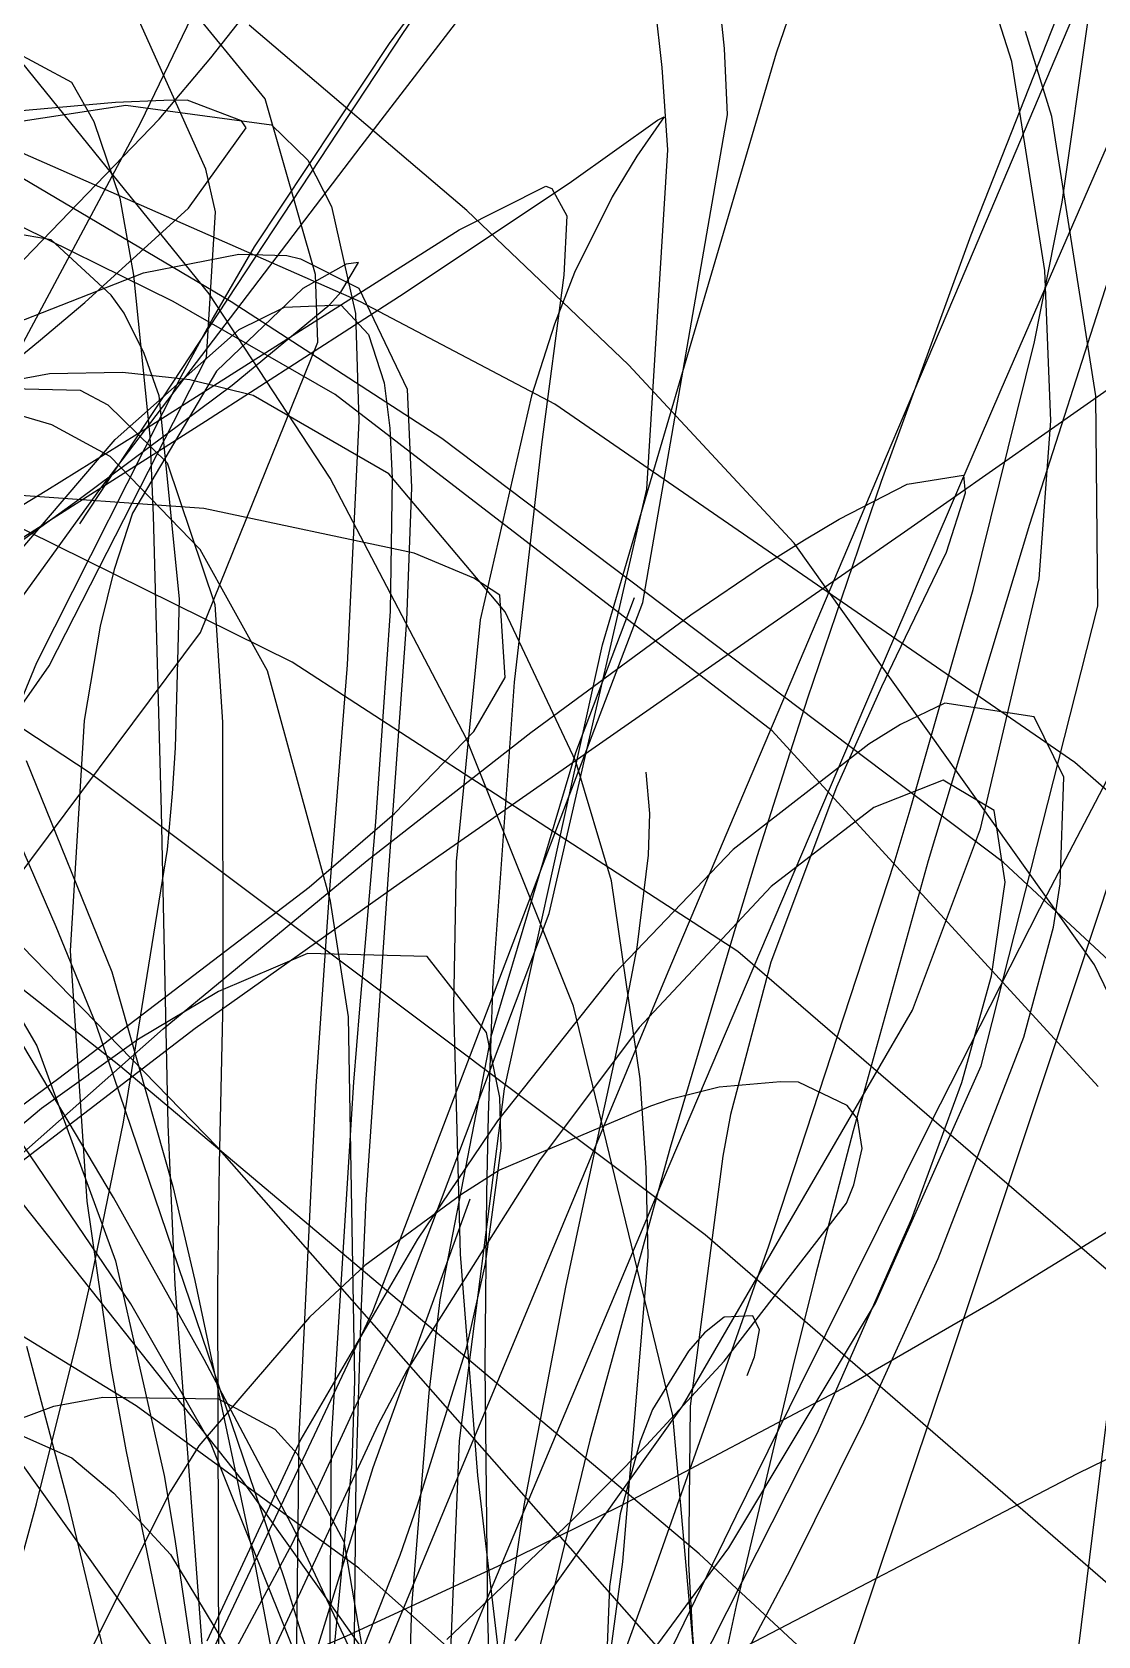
# Model space of a CAD drawing. Header units: metres. Extents: x -307 to 280, y -97 to 158.
# Drawn here: x 0.93 to 8.62, y 42.98 to 54.55 of the extents above; entities that cross this region are included whole.
import ezdxf

# ---------------------------------------------------------------- set-up
doc = ezdxf.new("R2010")
doc.units = ezdxf.units.M

msp = doc.modelspace()

# ---------------------------------------------------------------- linework, layer by layer
for p, q in [((6.3, 54.403, -1374.275), (7.651, 58.406, -1376.93)), ((3.303, 53.73, -1388.016), (6.776, 58.255, -1391.243)), ((3.603, 54.543, -1387.345), (4.794, 56.301, -1388.532)), ((7.997, 54.339, -1379.664), (7.458, 56.043, -1377.24)), ((2.217, 54.366, -1301.439), (3.007, 55.372, -1300.152)), ((1.712, 53.899, -1302.036), (2.318, 55.156, -1301.118)), ((8.493, 55.099, -1346.163), (7.701, 53.086, -1345.354)), ((3.918, 55.034, -1345.424), (3.504, 54.47, -1345.254)), ((7.874, 53.331, -1354.566), (8.59, 55.024, -1353.226)), ((2.609, 54.07, -1293.053), (1.923, 54.91, -1292.412)), ((5.923, 54.434, -1290.942), (5.878, 54.876, -1290.465)), ((2.363, 52.605, -1359.154), (-1.353, 54.806, -1358.369)), ((2.182, 53.562, -1294.41), (1.637, 54.773, -1293.042)), ((5.473, 54.296, -1376.939), (5.424, 54.749, -1376.641)), ((2.206, 52.664, -1347.602), (0.614, 54.629, -1346.476)), ((8.359, 53.324, -1352.339), (8.55, 54.657, -1351.476)), ((1.271, 51.004, -1384.498), (3.603, 54.543, -1387.345)), ((4.065, 53.266, -1358.64), (2.494, 54.603, -1356.662)), ((8.285, 53.942, -1379.776), (8.096, 54.557, -1378.934)), ((0.764, 54.432, -1338.843), (1.212, 54.19, -1339.625)), ((3.504, 54.47, -1345.254), (2.53, 53.003, -1344.897)), ((5.043, 50.131, -1370.986), (6.3, 54.403, -1374.275)), ((5.946, 53.956, -1291.443), (5.923, 54.434, -1290.942)), ((3.297, 52.605, -1357.121), (-0.686, 54.356, -1356.178)), ((1.844, 53.923, -1302.005), (2.217, 54.366, -1301.439)), ((5.515, 53.703, -1377.284), (5.473, 54.296, -1376.939)), ((8.236, 52.831, -1381.384), (7.997, 54.339, -1379.664)), ((1.212, 54.19, -1339.625), (1.374, 53.907, -1340.051)), ((1.879, 54.058, -1285.241), (1.529, 54.043, -1284.685)), ((2.047, 54.06, -1285.588), (1.879, 54.058, -1285.241)), ((2.438, 53.911, -1287.804), (2.047, 54.06, -1285.588)), ((2.973, 52.803, -1294.611), (2.609, 54.07, -1293.053)), ((0.722, 53.891, -1301.984), (1.603, 54.025, -1301.737)), ((1.529, 54.043, -1284.685), (0.797, 53.978, -1283.978)), ((1.603, 54.025, -1301.737), (2.656, 53.882, -1302.237)), ((5.489, 53.941, -1298.138), (5.291, 53.656, -1300.041)), ((5.335, 50.437, -1294.535), (5.946, 53.956, -1291.443)), ((5.44, 53.917, -1297.648), (5.489, 53.941, -1298.138)), ((7.921, 51.973, -1356.727), (8.817, 54.035, -1355.178)), ((8.602, 51.928, -1382.024), (8.285, 53.942, -1379.776)), ((-0.374, 51.624, -1304.858), (1.844, 53.923, -1302.005)), ((0.285, 51.231, -1303.797), (1.712, 53.899, -1302.036)), ((1.374, 53.907, -1340.051), (1.56, 53.354, -1340.696)), ((2.056, 53.281, -1291.7), (2.473, 53.862, -1288.316)), ((2.473, 53.862, -1288.316), (2.438, 53.911, -1287.804)), ((2.656, 53.882, -1302.237), (2.916, 53.627, -1302.946)), ((4.819, 53.473, -1297.995), (5.44, 53.917, -1297.648)), ((1.416, 51.251, -1385.949), (3.303, 53.73, -1388.016)), ((5.364, 51.255, -1378.086), (5.515, 53.703, -1377.284)), ((1.946, 52.608, -1348.555), (-0.158, 53.645, -1347.586)), ((2.916, 53.627, -1302.946), (3.088, 53.293, -1303.852)), ((5.291, 53.656, -1300.041), (5.113, 53.363, -1301.291)), ((2.252, 53.256, -1294.808), (2.182, 53.562, -1294.41)), ((3.613, 52.668, -1299.399), (4.819, 53.473, -1297.995)), ((1.56, 53.354, -1340.696), (1.66, 52.798, -1341.211)), ((4.008, 53.126, -1300.502), (4.635, 53.44, -1301.693)), ((4.635, 53.44, -1301.693), (4.678, 53.424, -1302.069)), ((4.678, 53.424, -1302.069), (4.787, 53.227, -1303.959)), ((5.113, 53.363, -1301.291), (4.842, 52.817, -1303.332)), ((1.308, 52.602, -1294.435), (2.056, 53.281, -1291.7)), ((2.186, 52.204, -1296.356), (2.252, 53.256, -1294.808)), ((3.088, 53.293, -1303.852), (3.261, 52.521, -1305.876)), ((5.232, 52.151, -1360.177), (4.065, 53.266, -1358.64)), ((7.627, 52.748, -1354.983), (7.874, 53.331, -1354.566)), ((8.161, 52.318, -1352.944), (8.359, 53.324, -1352.339)), ((1.066, 53.052, -1341.426), (0.583, 53.136, -1341.266)), ((3.062, 52.525, -1300.495), (4.008, 53.126, -1300.502)), ((4.787, 53.227, -1303.959), (4.764, 52.799, -1306.084)), ((1.499, 52.654, -1341.738), (1.066, 53.052, -1341.426)), ((7.701, 53.086, -1345.354), (7.054, 51.309, -1344.971)), ((1.732, 52.814, -1302.518), (2.419, 52.949, -1302.302)), ((2.53, 53.003, -1344.897), (2.235, 52.493, -1344.807)), ((2.419, 52.949, -1302.302), (2.766, 52.939, -1302.406)), ((2.766, 52.939, -1302.406), (2.863, 52.916, -1302.493)), ((2.863, 52.916, -1302.493), (3.285, 52.705, -1303.156)), ((3.156, 52.675, -1300.982), (3.282, 52.89, -1300.659)), ((3.282, 52.89, -1300.659), (3.193, 52.877, -1300.896)), ((0.068, 52.162, -1303.841), (1.732, 52.814, -1302.518)), ((1.66, 52.798, -1341.211), (1.776, 51.637, -1342.121)), ((3.193, 52.877, -1300.896), (2.88, 52.703, -1301.914)), ((2.99, 52.315, -1295.297), (2.973, 52.803, -1294.611)), ((4.764, 52.799, -1306.084), (4.603, 51.576, -1310.473)), ((4.842, 52.817, -1303.332), (4.698, 52.445, -1304.572)), ((8.279, 51.746, -1382.392), (8.236, 52.831, -1381.384)), ((2.178, 51.745, -1301.141), (3.613, 52.668, -1299.399)), ((3.079, 51.333, -1348.283), (2.206, 52.664, -1347.602)), ((2.88, 52.703, -1301.914), (2.257, 52.105, -1304.572)), ((3.075, 52.587, -1301.172), (3.156, 52.675, -1300.982)), ((3.285, 52.705, -1303.156), (3.633, 51.975, -1305.168)), ((7.339, 52.07, -1355.44), (7.627, 52.748, -1354.983)), ((8.69, 52.76, -1347.131), (8.125, 50.999, -1346.576)), ((0.974, 52.319, -1295.43), (1.308, 52.602, -1294.435)), ((1.592, 52.523, -1341.83), (1.499, 52.654, -1341.738)), ((3.115, 51.938, -1349.131), (1.946, 52.608, -1348.555)), ((3.884, 51.62, -1359.451), (2.363, 52.605, -1359.154)), ((2.37, 52.004, -1302.544), (3.075, 52.587, -1301.172)), ((2.421, 52.407, -1337.499), (2.749, 52.567, -1337.685)), ((2.749, 52.567, -1337.685), (3.156, 52.585, -1338.086)), ((3.156, 52.585, -1338.086), (3.355, 52.371, -1338.479)), ((4.7, 51.867, -1357.448), (3.297, 52.605, -1357.121)), ((7.223, 50.947, -1389.549), (9.499, 52.543, -1391.357)), ((1.737, 52.234, -1342.018), (1.592, 52.523, -1341.83)), ((1.791, 51.719, -1301.246), (3.062, 52.525, -1300.495)), ((2.235, 52.493, -1344.807), (2, 52.065, -1344.74)), ((3.261, 52.521, -1305.876), (3.284, 51.748, -1307.814)), ((4.698, 52.445, -1304.572), (4.532, 51.928, -1306.184)), ((-1.239, 50.508, -1300.118), (0.974, 52.319, -1295.43)), ((1.526, 51.613, -1337.354), (2.421, 52.407, -1337.499)), ((2.143, 50.219, -1298.591), (2.99, 52.315, -1295.297)), ((3.355, 52.371, -1338.479), (3.468, 52.021, -1338.893)), ((7.717, 50.529, -1353.943), (8.161, 52.318, -1352.944)), ((1.34, 49.21, -1360.063), (-3.242, 52.215, -1358.622)), ((2.804, 50.006, -1358.08), (-1.676, 52.221, -1356.975)), ((1.05, 49.979, -1299.907), (2.186, 52.204, -1296.356)), ((1.844, 51.928, -1342.207), (1.737, 52.234, -1342.018)), ((1.053, 52.086, -1338.701), (-0.468, 51.804, -1338.13)), ((1.58, 52.095, -1338.948), (1.053, 52.086, -1338.701)), ((2.065, 52.042, -1339.211), (1.58, 52.095, -1338.948)), ((2.257, 52.105, -1304.572), (1.651, 51.08, -1308.458)), ((6.426, 50.864, -1361.834), (5.232, 52.151, -1360.177)), ((0.231, 51.994, -1303.086), (1.274, 51.968, -1303.197)), ((2, 52.065, -1344.74), (0.96, 50.002, -1344.48)), ((1.274, 51.968, -1303.197), (1.474, 51.862, -1303.468)), ((1.276, 51.19, -1304.369), (2.37, 52.004, -1302.544)), ((2.523, 51.931, -1339.495), (2.065, 52.042, -1339.211)), ((3.468, 52.021, -1338.893), (3.509, 51.695, -1339.206)), ((3.633, 51.975, -1305.168), (3.666, 51.267, -1306.97)), ((6.936, 49.687, -1358.143), (7.921, 51.973, -1356.727)), ((7.093, 51.491, -1355.811), (7.339, 52.07, -1355.44)), ((1.07, 51.719, -1340.23), (0.519, 51.88, -1339.925)), ((1.474, 51.862, -1303.468), (1.903, 51.445, -1304.52)), ((1.99, 50.463, -1343.049), (1.844, 51.928, -1342.207)), ((3.502, 51.365, -1340.305), (2.523, 51.931, -1339.495)), ((6.268, 49.51, -1350.903), (3.115, 51.938, -1349.131)), ((4.532, 51.928, -1306.184), (4.161, 50.312, -1310.732)), ((8.451, 49.282, -1358.312), (4.7, 51.867, -1357.448)), ((8.617, 50.409, -1383.334), (8.602, 51.928, -1382.024)), ((0.867, 50.909, -1302.696), (2.178, 51.745, -1301.141)), ((3.284, 51.748, -1307.814), (3.202, 49.986, -1312.003)), ((8.195, 50.607, -1383.22), (8.279, 51.746, -1382.392)), ((1.034, 51.248, -1301.828), (1.791, 51.719, -1301.246)), ((1.491, 51.489, -1340.519), (1.07, 51.719, -1340.23)), ((1.776, 51.637, -1342.121), (1.802, 51.065, -1342.503)), ((3.509, 51.695, -1339.206), (3.525, 51.333, -1339.517)), ((7.937, 48.561, -1360.112), (3.884, 51.62, -1359.451)), ((0.103, 49.947, -1337.585), (1.526, 51.613, -1337.354)), ((4.603, 51.576, -1310.473), (4.405, 49.862, -1315.078)), ((2.14, 50.818, -1341.135), (1.491, 51.489, -1340.519)), ((1.903, 51.445, -1304.52), (2.246, 50.422, -1307.037)), ((6.873, 50.972, -1356.13), (7.093, 51.491, -1355.811)), ((4.061, 49.453, -1349.135), (3.079, 51.333, -1348.283)), ((4.341, 50.368, -1341.339), (3.502, 51.365, -1340.305)), ((3.525, 51.333, -1339.517), (3.512, 50.373, -1340.257)), ((7.054, 51.309, -1344.971), (6.523, 49.745, -1344.784)), ((6.752, 51.037, -1302.597), (7.241, 51.289, -1302.54)), ((7.241, 51.289, -1302.54), (7.648, 51.354, -1303.216)), ((7.648, 51.354, -1303.216), (7.659, 51.225, -1303.904)), ((-0.763, 50.153, -1303.424), (1.034, 51.248, -1301.828)), ((-0.57, 48.509, -1383.364), (1.416, 51.251, -1385.949)), ((2.167, 51.114, -1290.459), (0.303, 51.247, -1291.208)), ((0.646, 50.733, -1305.341), (1.276, 51.19, -1304.369)), ((3.666, 51.267, -1306.97), (3.629, 50.307, -1309.29)), ((4.658, 48.193, -1378.05), (5.364, 51.255, -1378.086)), ((7.659, 51.225, -1303.904), (7.523, 50.798, -1305.724)), ((1.651, 51.08, -1308.458), (1.519, 50.674, -1309.819)), ((1.802, 51.065, -1342.503), (1.859, 48.931, -1343.789)), ((3.685, 50.792, -1291.168), (2.167, 51.114, -1290.459)), ((6.5, 50.888, -1302.717), (6.752, 51.037, -1302.597)), ((5.995, 48.901, -1357.284), (6.873, 50.972, -1356.13)), ((6.094, 50.164, -1388.526), (7.223, 50.947, -1389.549)), ((8.125, 50.999, -1346.576), (7.393, 48.573, -1346.079)), ((2.627, 49.942, -1341.806), (2.14, 50.818, -1341.135)), ((6.212, 50.707, -1302.904), (6.5, 50.888, -1302.717)), ((8.594, 47.821, -1365.296), (6.426, 50.864, -1361.834)), ((4.116, 50.611, -1291.807), (3.685, 50.792, -1291.168)), ((5.681, 50.347, -1303.343), (6.212, 50.707, -1302.904)), ((7.523, 50.798, -1305.724), (7.163, 50.05, -1308.472)), ((1.519, 50.674, -1309.819), (1.419, 50.265, -1311.121)), ((4.303, 50.488, -1292.276), (4.116, 50.611, -1291.807)), ((7.77, 48.804, -1383.996), (8.195, 50.607, -1383.22)), ((1.962, 49.387, -1343.651), (1.99, 50.463, -1343.049)), ((4.341, 49.895, -1294.531), (4.303, 50.488, -1292.276)), ((5.271, 50.47, -1312.212), (4.849, 49.351, -1315.047)), ((7.264, 48.94, -1354.786), (7.717, 50.529, -1353.943)), ((8.2, 48.229, -1356.674), (9.376, 50.483, -1354.944)), ((2.246, 50.422, -1307.037), (2.302, 49.573, -1309.042)), ((3.386, 45.322, -1298.085), (5.335, 50.437, -1294.535)), ((3.512, 50.373, -1340.257), (3.405, 48.853, -1341.274)), ((4.851, 49.29, -1342.295), (4.341, 50.368, -1341.339)), ((4.527, 49.499, -1304.491), (5.681, 50.347, -1303.343)), ((7.776, 47.092, -1384.635), (8.617, 50.409, -1383.334)), ((1.419, 50.265, -1311.121), (1.304, 49.585, -1313.17)), ((3.629, 50.307, -1309.29), (3.496, 48.474, -1313.437)), ((4.161, 50.312, -1310.732), (3.988, 48.567, -1314.923)), ((0.459, 47.967, -1302.181), (2.143, 50.219, -1298.591)), ((3.575, 48.409, -1385.774), (6.094, 50.164, -1388.526)), ((4.336, 46.928, -1368.115), (5.043, 50.131, -1370.986)), ((0.96, 50.002, -1344.48), (0.266, 48.32, -1344.367)), ((6.019, 47.917, -1358.826), (2.804, 50.006, -1358.08)), ((7.163, 50.05, -1308.472), (7.057, 49.828, -1309.23)), ((0.473, 49.154, -1301.232), (1.05, 49.979, -1299.907)), ((3.08, 48.281, -1342.918), (2.627, 49.942, -1341.806)), ((3.202, 49.986, -1312.003), (3.069, 48.304, -1315.691)), ((4.114, 49.506, -1295.915), (4.341, 49.895, -1294.531)), ((4.405, 49.862, -1315.078), (4.251, 47.706, -1319.807)), ((7.057, 49.828, -1309.23), (6.731, 49.103, -1311.645)), ((5.484, 46.276, -1359.933), (6.936, 49.687, -1358.143)), ((6.523, 49.745, -1344.784), (6.376, 49.289, -1344.754)), ((7.514, 49.709, -1341.02), (7.193, 49.555, -1341.338)), ((8.159, 49.611, -1340.268), (7.514, 49.709, -1341.02)), ((1.304, 49.585, -1313.17), (1.201, 47.923, -1317.752)), ((2.302, 49.573, -1309.042), (2.303, 47.571, -1313.541)), ((7.193, 49.555, -1341.338), (6.966, 49.413, -1341.558)), ((8.371, 49.177, -1339.892), (8.159, 49.611, -1340.268)), ((3.345, 48.575, -1305.771), (4.527, 49.499, -1304.491)), ((3.543, 48.913, -1297.832), (4.114, 49.506, -1295.915)), ((4.833, 47.524, -1349.895), (4.061, 49.453, -1349.135)), ((8.62, 46.943, -1352.469), (6.268, 49.51, -1350.903)), ((1.94, 49.057, -1343.835), (1.962, 49.387, -1343.651)), ((4.849, 49.351, -1315.047), (4.237, 47.302, -1319.945)), ((6.966, 49.413, -1341.558), (5.986, 48.654, -1342.494)), ((1.1, 48.095, -1339.207), (0.589, 49.277, -1339.387)), ((0.884, 49.295, -1348.194), (1.503, 47.771, -1349.529)), ((5.783, 45.874, -1361.316), (1.34, 49.21, -1360.063)), ((5.109, 48.428, -1343.004), (4.851, 49.29, -1342.295)), ((5.357, 49.213, -1304.956), (5.383, 48.914, -1305.679)), ((6.376, 49.289, -1344.754), (6.16, 48.608, -1344.723)), ((10.701, 47.308, -1358.828), (8.451, 49.282, -1358.312)), ((2.263, 46.509, -1366.248), (-0.236, 49.075, -1366.372)), ((1.514, 46.143, -1367.172), (-0.231, 49.079, -1365.978)), ((6.731, 49.103, -1311.645), (6.258, 47.842, -1315.602)), ((7.501, 49.154, -1339.658), (7, 48.957, -1340.348)), ((7.87, 48.936, -1338.974), (7.501, 49.154, -1339.658)), ((8.346, 48.405, -1339.664), (8.371, 49.177, -1339.892)), ((1.904, 48.653, -1344.059), (1.94, 49.057, -1343.835)), ((7, 48.957, -1340.348), (6.26, 48.386, -1341.268)), ((1.859, 48.931, -1343.789), (1.907, 46.669, -1344.95)), ((2.927, 48.382, -1299.391), (3.543, 48.913, -1297.832)), ((3.405, 48.853, -1341.274), (3.289, 47.504, -1342.083)), ((5.383, 48.914, -1305.679), (5.372, 48.614, -1306.415)), ((5.518, 47.772, -1357.872), (5.995, 48.901, -1357.284)), ((7.149, 48.555, -1354.987), (7.264, 48.94, -1354.786)), ((7.948, 48.418, -1338.579), (7.87, 48.936, -1338.974)), ((7.28, 47.495, -1384.213), (7.77, 48.804, -1383.996)), ((1.588, 46.687, -1345.149), (1.904, 48.653, -1344.059)), ((5.986, 48.654, -1342.494), (5.127, 47.757, -1343.316)), ((5.372, 48.614, -1306.415), (5.29, 47.946, -1308.077)), ((6.16, 48.608, -1344.723), (6.007, 48.108, -1344.71)), ((1.872, 47.36, -1307.434), (3.345, 48.575, -1305.771)), ((3.988, 48.567, -1314.923), (3.968, 47.523, -1317.151)), ((6.244, 45.793, -1356.375), (7.149, 48.555, -1354.987)), ((7.393, 48.573, -1346.079), (6.851, 46.623, -1345.855)), ((11.917, 44.851, -1360.55), (7.937, 48.561, -1360.112)), ((8.453, 47.68, -1345.875), (8.731, 48.514, -1344.798)), ((1.566, 47.087, -1368.272), (-0.206, 48.484, -1367.89)), ((1.121, 47.005, -1302.799), (2.927, 48.382, -1299.391)), ((2.105, 47.365, -1383.913), (3.575, 48.409, -1385.774)), ((3.496, 48.474, -1313.437), (3.335, 46.128, -1318.288)), ((5.314, 46.998, -1344.109), (5.109, 48.428, -1343.004)), ((6.26, 48.386, -1341.268), (5.308, 47.369, -1342.406)), ((7.849, 47.742, -1338.367), (7.948, 48.418, -1338.579)), ((8.297, 48.094, -1339.615), (8.346, 48.405, -1339.664)), ((3.069, 48.304, -1315.691), (2.974, 46.946, -1318.47)), ((3.211, 47.446, -1343.448), (3.08, 48.281, -1342.918)), ((0.374, 48.229, -1341.634), (0.961, 47.238, -1342.279)), ((3.569, 45.301, -1377.11), (4.658, 48.193, -1378.05)), ((7.411, 46.678, -1357.728), (8.2, 48.229, -1356.674)), ((1.389, 47.39, -1339.094), (1.1, 48.095, -1339.207)), ((6.007, 48.108, -1344.71), (5.531, 46.504, -1344.711)), ((8.084, 47.299, -1339.584), (8.297, 48.094, -1339.615)), ((2.446, 44.101, -1367.238), (-0.621, 47.962, -1364.84)), ((1.201, 47.923, -1317.752), (1.322, 46.116, -1322.075)), ((5.29, 47.946, -1308.077), (5.177, 47.358, -1309.556)), ((9.388, 45.012, -1359.551), (6.019, 47.917, -1358.826)), ((1.641, 45.375, -1351.18), (-0.043, 47.852, -1350.375)), ((2.915, 47.903, -1343.147), (2.272, 47.629, -1343.304)), ((3.777, 47.883, -1343.132), (2.915, 47.903, -1343.147)), ((4.206, 47.334, -1343.405), (3.777, 47.883, -1343.132)), ((6.258, 47.842, -1315.602), (5.967, 46.741, -1318.808)), ((10.028, 44.834, -1368.259), (8.594, 47.821, -1365.296)), ((1.503, 47.771, -1349.529), (1.944, 46.222, -1350.603)), ((4.001, 44.13, -1359.565), (5.518, 47.772, -1357.872)), ((4.251, 47.706, -1319.807), (4.218, 46.735, -1321.654)), ((5.127, 47.757, -1343.316), (4.286, 46.696, -1344.159)), ((7.635, 46.973, -1338.278), (7.849, 47.742, -1338.367)), ((2.272, 47.629, -1343.304), (1.695, 47.286, -1343.495)), ((2.303, 47.571, -1313.541), (2.278, 46.385, -1316.016)), ((8.127, 46.698, -1346.977), (8.453, 47.68, -1345.875)), ((3.289, 47.504, -1342.083), (3.247, 46.974, -1342.384)), ((3.968, 47.523, -1317.151), (4.017, 45.733, -1320.684)), ((5.551, 44.571, -1350.824), (4.833, 47.524, -1349.895)), ((5.621, 44.637, -1383.43), (7.28, 47.495, -1384.213)), ((-0.789, 45.145, -1379.2), (2.105, 47.365, -1383.913)), ((-0.706, 45.079, -1310.408), (1.872, 47.36, -1307.434)), ((2.749, 43.391, -1338.349), (1.389, 47.39, -1339.094)), ((3.257, 44.823, -1345.021), (3.211, 47.446, -1343.448)), ((4.302, 46.865, -1343.649), (4.206, 47.334, -1343.405)), ((5.308, 47.369, -1342.406), (4.588, 46.409, -1343.287)), ((5.177, 47.358, -1309.556), (5.063, 46.826, -1310.898)), ((0.961, 47.238, -1342.279), (1.529, 45.686, -1343.044)), ((1.695, 47.286, -1343.495), (0.996, 46.786, -1343.771)), ((4.237, 47.302, -1319.945), (3.87, 45.405, -1324.174)), ((7.465, 45.703, -1339.735), (8.084, 47.299, -1339.584)), ((-0.654, 45.693, -1305.573), (1.121, 47.005, -1302.799)), ((5.74, 43.572, -1368.914), (1.566, 47.087, -1368.272)), ((5.358, 46.358, -1344.59), (5.314, 46.998, -1344.109)), ((7.012, 45.381, -1384.67), (7.776, 47.092, -1384.635)), ((8.471, 44.152, -1310.224), (14.46, 47.066, -1308.097)), ((2.974, 46.946, -1318.47), (2.851, 44.422, -1323.307)), ((3.247, 46.974, -1342.384), (3.086, 44.4, -1343.793)), ((4.011, 44.388, -1365.435), (4.336, 46.928, -1368.115)), ((5.885, 46.938, -1308.146), (5.529, 46.849, -1309.464)), ((6.328, 46.978, -1306.461), (5.885, 46.938, -1308.146)), ((6.457, 46.975, -1305.956), (6.328, 46.978, -1306.461)), ((6.809, 46.807, -1304.284), (6.457, 46.975, -1305.956)), ((7.276, 45.991, -1338.293), (7.635, 46.973, -1338.278)), ((0.996, 46.786, -1343.771), (0.104, 46.036, -1344.186)), ((5.389, 46.802, -1309.988), (4.299, 46.339, -1314.121)), ((4.312, 46.498, -1343.844), (4.302, 46.865, -1343.649)), ((5.063, 46.826, -1310.898), (5.001, 46.541, -1311.615)), ((5.529, 46.849, -1309.464), (5.389, 46.802, -1309.988)), ((6.884, 46.711, -1303.799), (6.809, 46.807, -1304.284)), ((1.678, 44.64, -1355.133), (-1.625, 46.662, -1353.87)), ((1.358, 45.574, -1345.77), (1.588, 46.687, -1345.149)), ((1.907, 46.669, -1344.95), (1.957, 45.515, -1345.492)), ((4.286, 46.696, -1344.159), (3.708, 45.841, -1344.784)), ((4.218, 46.735, -1321.654), (4.206, 46.174, -1322.666)), ((5.967, 46.741, -1318.808), (5.911, 46.441, -1319.64)), ((6.469, 44.784, -1358.886), (7.411, 46.678, -1357.728)), ((6.918, 46.496, -1303.193), (6.884, 46.711, -1303.799)), ((7.508, 44.844, -1348.769), (8.127, 46.698, -1346.977)), ((5.001, 46.541, -1311.615), (4.777, 45.495, -1314.235)), ((6.851, 46.623, -1345.855), (6.581, 45.582, -1345.79)), ((6.167, 42.074, -1365.661), (2.263, 46.509, -1366.248)), ((4.588, 46.409, -1343.287), (3.631, 44.895, -1344.542)), ((4.199, 45.664, -1344.3), (4.312, 46.498, -1343.844)), ((5.531, 46.504, -1344.711), (4.953, 44.393, -1344.82)), ((5.911, 46.441, -1319.64), (5.675, 44.638, -1324.461)), ((6.856, 46.235, -1302.803), (6.918, 46.496, -1303.193)), ((2.278, 46.385, -1316.016), (2.266, 45.496, -1317.79)), ((4.299, 46.339, -1314.121), (4.028, 46.168, -1315.222)), ((5.372, 45.718, -1345.063), (5.358, 46.358, -1344.59)), ((1.944, 46.222, -1350.603), (2.101, 45.544, -1351.007)), ((4.235, 43.304, -1361.325), (5.484, 46.276, -1359.933)), ((6.804, 46.103, -1302.674), (6.856, 46.235, -1302.803)), ((1.322, 46.116, -1322.075), (1.496, 44.915, -1324.629)), ((2.169, 44.973, -1367.617), (1.514, 46.143, -1367.172)), ((3.335, 46.128, -1318.288), (3.299, 45.303, -1319.864)), ((4.028, 46.168, -1315.222), (3.328, 45.653, -1318.215)), ((4.086, 46.131, -1311.533), (3.386, 44.192, -1315.353)), ((4.206, 46.174, -1322.666), (4.195, 44.934, -1324.811)), ((5.921, 44.961, -1302.838), (6.804, 46.103, -1302.674)), ((7.873, 45.397, -1383.466), (9.041, 46.118, -1384.647)), ((6.592, 44.44, -1338.497), (7.276, 45.991, -1338.293)), ((3.708, 45.841, -1344.784), (2.866, 44.399, -1345.788)), ((9.459, 42.688, -1362.166), (5.783, 45.874, -1361.316)), ((4.017, 45.733, -1320.684), (4.141, 44.137, -1323.538)), ((5.191, 43.514, -1346.647), (5.372, 45.718, -1345.063)), ((5.409, 43.427, -1357.532), (6.244, 45.793, -1356.375)), ((1.529, 45.686, -1343.044), (1.88, 44.136, -1343.636)), ((3.328, 45.653, -1318.215), (2.929, 45.28, -1320.097)), ((4.061, 45.055, -1344.639), (4.199, 45.664, -1344.3)), ((6.928, 44.524, -1339.938), (7.465, 45.703, -1339.735)), ((1.262, 45.146, -1346.01), (1.358, 45.574, -1345.77)), ((1.957, 45.515, -1345.492), (2.194, 42.379, -1346.899)), ((2.101, 45.544, -1351.007), (2.529, 43.523, -1352.107)), ((2.266, 45.496, -1317.79), (2.272, 42.486, -1323.495)), ((4.777, 45.495, -1314.235), (4.476, 43.92, -1318.117)), ((6.581, 45.582, -1345.79), (6.417, 44.924, -1345.765)), ((2.188, 42.353, -1371.452), (0.002, 45.413, -1369.602)), ((2.219, 44.362, -1351.458), (1.641, 45.375, -1351.18)), ((3.87, 45.405, -1324.174), (3.79, 44.734, -1325.601)), ((5.955, 43.615, -1384.141), (7.012, 45.381, -1384.67)), ((6.812, 44.783, -1382.322), (7.873, 45.397, -1383.466)), ((1.88, 42.131, -1300.009), (3.386, 45.322, -1298.085)), ((2.929, 45.28, -1320.097), (2.13, 44.35, -1324.305)), ((2.807, 43.648, -1376.25), (3.569, 45.301, -1377.11)), ((3.299, 45.303, -1319.864), (3.264, 44.135, -1322.022)), ((5.92, 45.279, -1308.532), (5.779, 45.167, -1310.274)), ((6.128, 45.288, -1305.459), (5.92, 45.279, -1308.532)), ((6.177, 45.189, -1303.99), (6.128, 45.288, -1305.459)), ((0.958, 43.933, -1346.694), (1.262, 45.146, -1346.01)), ((5.779, 45.167, -1310.274), (5.663, 45.033, -1311.76)), ((6.141, 44.994, -1302.773), (6.177, 45.189, -1303.99)), ((0.886, 45.069, -1349.257), (1.18, 43.963, -1350.022)), ((3.709, 43.923, -1345.288), (4.061, 45.055, -1344.639)), ((5.663, 45.033, -1311.76), (5.404, 44.614, -1315.428)), ((1.496, 44.915, -1324.629), (1.603, 44.323, -1325.804)), ((2.818, 43.748, -1368.056), (2.169, 44.973, -1367.617)), ((4.195, 44.934, -1324.811), (4.213, 43.115, -1327.742)), ((5.36, 44.355, -1303.185), (5.921, 44.961, -1302.838)), ((6.417, 44.924, -1345.765), (6.008, 43.2, -1345.741)), ((6.087, 44.859, -1302.238), (6.141, 44.994, -1302.773)), ((3.237, 44.224, -1345.374), (3.257, 44.823, -1345.021)), ((3.631, 44.895, -1344.542), (3.423, 44.501, -1344.847)), ((6.856, 42.913, -1350.433), (7.508, 44.844, -1348.769)), ((1.084, 44.636, -1335.205), (1.438, 44.702, -1335.912)), ((1.438, 44.702, -1335.912), (2.272, 44.691, -1337.912)), ((2.272, 44.691, -1337.912), (2.679, 44.472, -1339.313)), ((3.79, 44.734, -1325.601), (3.665, 43.191, -1328.812)), ((5.172, 43.917, -1380.403), (6.812, 44.783, -1382.322)), ((6.007, 43.846, -1359.427), (6.469, 44.784, -1358.886)), ((0.304, 44.348, -1333.935), (1.084, 44.636, -1335.205)), ((0.312, 44.663, -1334.413), (1.213, 44.265, -1335.445)), ((3.285, 43.468, -1355.82), (1.678, 44.64, -1355.133)), ((4.414, 42.943, -1382.407), (5.621, 44.637, -1383.43)), ((5.404, 44.614, -1315.428), (5.316, 44.384, -1316.996)), ((5.766, 42.153, -1351.39), (5.551, 44.571, -1350.824)), ((5.675, 44.638, -1324.461), (5.664, 43.499, -1327.28)), ((3.423, 44.501, -1344.847), (2.505, 42.523, -1346.338)), ((2.679, 44.472, -1339.313), (2.841, 44.293, -1340.046)), ((6.399, 43.459, -1340.175), (6.928, 44.524, -1339.938)), ((8.679, 44.544, -1335.328), (8.351, 41.883, -1334.663)), ((2.13, 44.35, -1324.305), (1.924, 44.018, -1325.622)), ((2.866, 44.399, -1345.788), (2.188, 42.942, -1346.759)), ((3.22, 41.874, -1351.92), (2.219, 44.362, -1351.458)), ((2.851, 44.422, -1323.307), (2.82, 41.459, -1328.474)), ((3.086, 44.4, -1343.793), (3.063, 41.442, -1345.312)), ((3.947, 42.817, -1363.504), (4.011, 44.388, -1365.435)), ((4.953, 44.393, -1344.82), (4.327, 41.82, -1345.104)), ((4.821, 43.811, -1303.596), (5.36, 44.355, -1303.185)), ((5.316, 44.384, -1316.996), (5.171, 43.86, -1320.224)), ((5.463, 42.207, -1339.025), (6.592, 44.44, -1338.497)), ((1.213, 44.265, -1335.445), (1.517, 44.01, -1335.917)), ((1.603, 44.323, -1325.804), (2.063, 42.094, -1329.985)), ((2.841, 44.293, -1340.046), (3.177, 43.66, -1342.08)), ((3.036, 42.14, -1346.584), (3.237, 44.224, -1345.374)), ((0.966, 40.246, -1312.804), (8.471, 44.152, -1310.224)), ((1.88, 44.136, -1343.636), (1.957, 43.677, -1343.787)), ((5.334, 40.051, -1369.571), (2.446, 44.101, -1367.238)), ((3.386, 44.192, -1315.353), (2.823, 42.374, -1318.854)), ((3.264, 44.135, -1322.022), (3.247, 42.581, -1324.77)), ((3.504, 42.926, -1360.093), (4.001, 44.13, -1359.565)), ((4.141, 44.137, -1323.538), (4.428, 41.701, -1327.521)), ((1.924, 44.018, -1325.622), (1.365, 42.908, -1329.737)), ((1.517, 44.01, -1335.917), (1.925, 43.567, -1336.659)), ((0.728, 43.084, -1347.176), (0.958, 43.933, -1346.694)), ((1.18, 43.963, -1350.022), (1.65, 42.003, -1351.199)), ((3.584, 43.563, -1345.498), (3.709, 43.923, -1345.288)), ((4.476, 43.92, -1318.117), (4.25, 42.358, -1321.849)), ((4.287, 43.482, -1379.309), (5.172, 43.917, -1380.403)), ((4.003, 41.209, -1368.857), (2.818, 43.748, -1368.056)), ((3.92, 42.953, -1304.379), (4.821, 43.811, -1303.596)), ((5.171, 43.86, -1320.224), (5.094, 43.335, -1323.069)), ((5.257, 42.304, -1360.258), (6.007, 43.846, -1359.427)), ((1.554, 41.315, -1374.566), (2.807, 43.648, -1376.25)), ((1.957, 43.677, -1343.787), (2.239, 41.781, -1344.369)), ((3.177, 43.66, -1342.08), (3.324, 42.805, -1344.08)), ((1.925, 43.567, -1336.659), (2.676, 42.327, -1338.481)), ((2.529, 43.523, -1352.107), (2.758, 42.326, -1352.677)), ((3.074, 42.27, -1346.269), (3.584, 43.563, -1345.498)), ((4.501, 41.642, -1382.877), (5.955, 43.615, -1384.141)), ((5.084, 42.724, -1347.208), (5.191, 43.514, -1346.647)), ((9.838, 39.771, -1369.169), (5.74, 43.572, -1368.914)), ((3.198, 42.981, -1377.89), (4.287, 43.482, -1379.309)), ((5.142, 41.818, -1356.722), (3.285, 43.468, -1355.82)), ((4.789, 41.737, -1358.346), (5.409, 43.427, -1357.532)), ((5.664, 43.499, -1327.28), (5.692, 42.988, -1328.495)), ((5.855, 42.428, -1340.445), (6.399, 43.459, -1340.175)), ((2.941, 42.776, -1338.227), (2.749, 43.391, -1338.349)), ((3.857, 42.398, -1361.731), (4.235, 43.304, -1361.325)), ((5.094, 43.335, -1323.069), (5.052, 42.264, -1328.326)), ((3.665, 43.191, -1328.812), (3.65, 42.683, -1329.838)), ((6.008, 43.2, -1345.741), (5.405, 40.383, -1345.833)), ((4.213, 43.115, -1327.742), (4.294, 40.672, -1331.347)), ((2.17, 42.541, -1376.478), (3.198, 42.981, -1377.89)), ((5.692, 42.988, -1328.495), (5.722, 42.629, -1329.336))]:
    msp.add_line(p, q)

doc.saveas('drawing.dxf')
